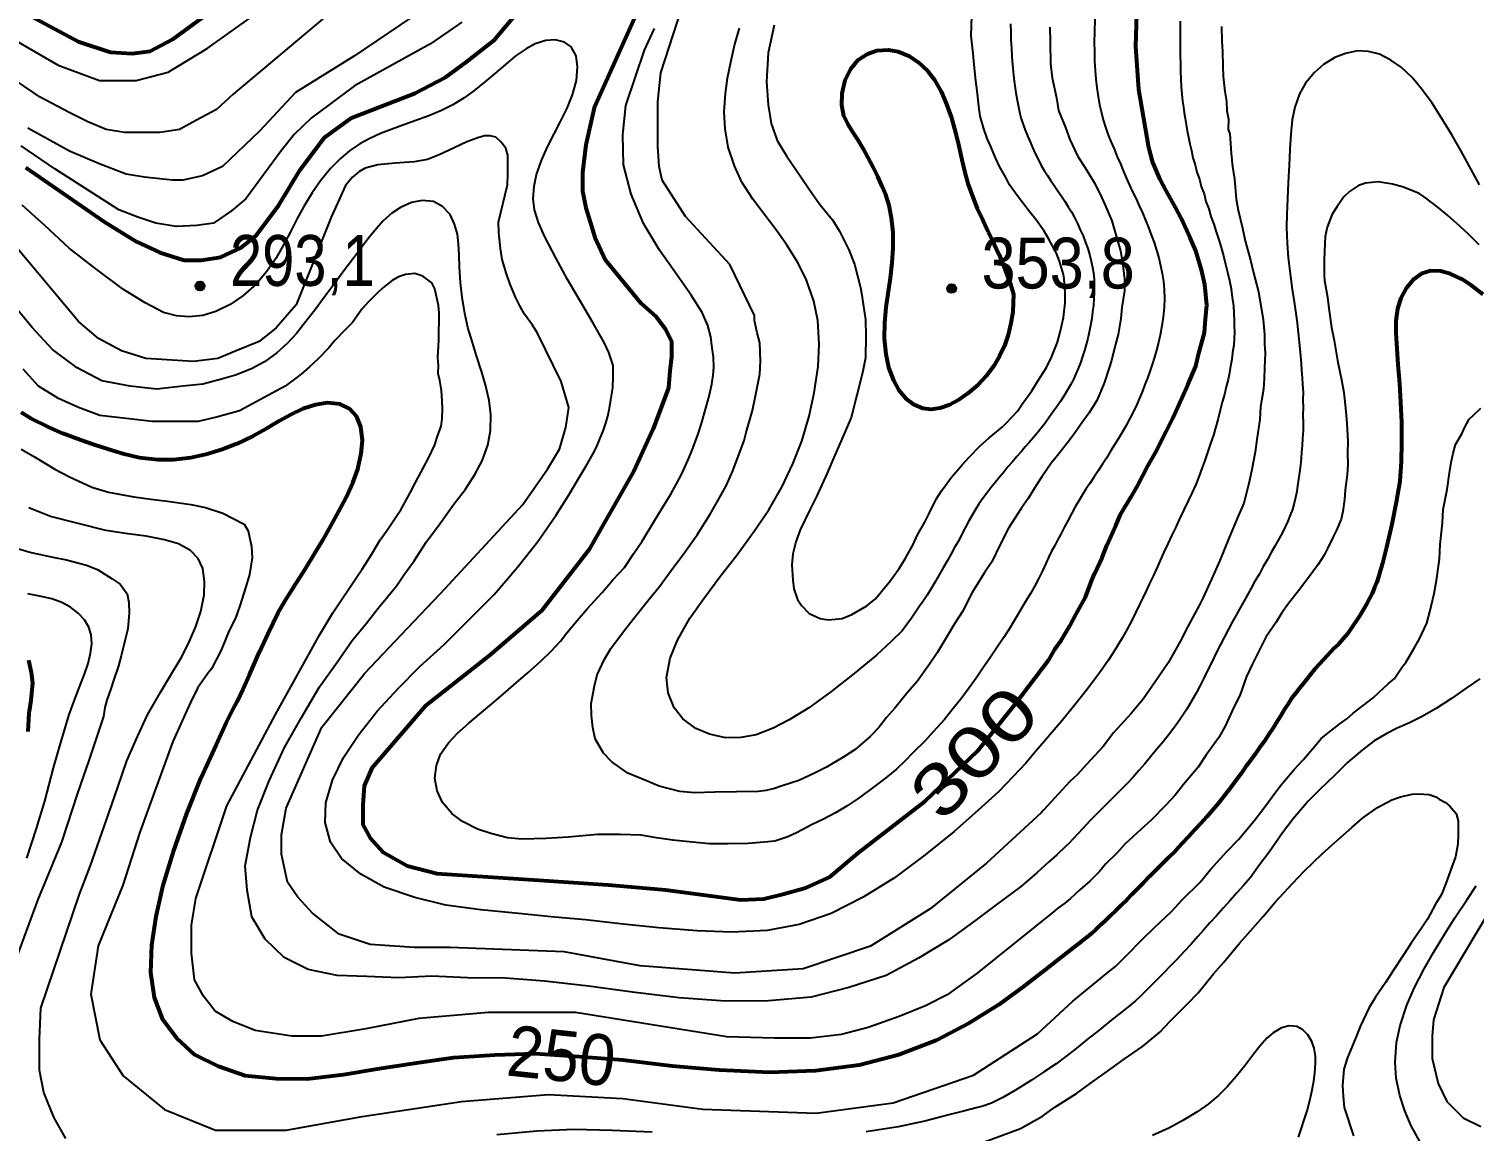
# Model space of a CAD drawing. Header units: metres. Extents: x 552626 to 559174, y 1843804 to 1852371.
# Drawn here: x 557041.5 to 557524.4, y 1845001.4 to 1845369.7 of the extents above; entities that cross this region are included whole.
import ezdxf
from ezdxf.enums import TextEntityAlignment as Align

# ---------------------------------------------------------------- set-up
doc = ezdxf.new("R2010")
doc.units = ezdxf.units.M
doc.header["$LTSCALE"] = 6.8
for name, color, linetype, lineweight in [('1', 7, 'Continuous', 25), ('2', 7, 'Continuous', 53), ('5', 7, 'Continuous', 25)]:
    doc.layers.add(name, color=color, linetype=linetype, lineweight=lineweight)
doc.layers.add('4', color=7, linetype='Continuous')

msp = doc.modelspace()

# ---------------------------------------------------------------- hatches: boundary and pattern name
at = {"layer": '5'}
for points in [[(557100.22, 1845283.83, 1), (557097.22, 1845283.83, 1)], [(557351.34, 1845282.96, 1), (557348.34, 1845282.96, 1)]]:
    msp.add_hatch(color=256, dxfattribs=at).paths.add_polyline_path(points)

# ---------------------------------------------------------------- linework, layer by layer
at = {"layer": '1'}
for points in [[(557020.41, 1845375.45), (557051.25, 1845357.6), (557065.08, 1845352.45), (557077.34, 1845352.45), (557088.01, 1845355.22), (557101.06, 1845363.15), (557140.99, 1845391.7)], [(557350.78, 1845170.95), (557348.36, 1845166.74), (557345.06, 1845161.19), (557342.48, 1845157.45), (557338.35, 1845151.7), (557335.11, 1845147.96), (557330.91, 1845142.78), (557328.07, 1845139.57), (557325.53, 1845136.3), (557322.68, 1845133.28), (557317.61, 1845128.94), (557313.83, 1845126.46), (557307.98, 1845123.07), (557303.77, 1845120.93), (557298.74, 1845118.58), (557293.26, 1845116.76), (557290.71, 1845115.86), (557287.84, 1845115.22), (557285.22, 1845114.89), (557270.69, 1845114.69), (557263.88, 1845114.41), (557259.05, 1845114.94), (557252.09, 1845116.64), (557247.87, 1845118.4), (557241.65, 1845121.04), (557236.32, 1845124.84), (557233.48, 1845127.72), (557230.79, 1845132.52), (557229.95, 1845136.22), (557229.54, 1845140.26), (557229.42, 1845144.24), (557230.48, 1845150.18), (557231.45, 1845153.82), (557233.84, 1845159.06), (557235.96, 1845162.66), (557240.2, 1845168.32), (557243.39, 1845172.43), (557248.66, 1845178.99), (557252.28, 1845183.44), (557256.99, 1845189.93), (557260.18, 1845194.04), (557264.78, 1845200.61), (557269.15, 1845207.53), (557271.79, 1845212.23), (557274.52, 1845217.04), (557276.74, 1845222.08), (557280.52, 1845232.16), (557281.24, 1845234.82), (557283.26, 1845242.2), (557284.36, 1845247.1), (557285.74, 1845254.31), (557285.95, 1845258.71), (557285.76, 1845264.78), (557284.86, 1845268.18), (557283.97, 1845272.26), (557283.94, 1845273.97), (557275.74, 1845291.02), (557260.94, 1845307.04), (557253.18, 1845319.12), (557252.16, 1845323.74), (557251.65, 1845330.41), (557251.65, 1845336.58), (557251.65, 1845345.3), (557252.67, 1845355.06), (557262.46, 1845385.32)], [(557149.98, 1845381.78), (557109.81, 1845347.9), (557104.17, 1845342.76), (557097.52, 1845339.17), (557091.89, 1845336.09), (557085.23, 1845335.06), (557079.09, 1845335.06), (557073.45, 1845335.06), (557067.31, 1845336.09), (557061.17, 1845338.65), (557055.02, 1845341.74), (557045.29, 1845346.87), (557008.83, 1845371.6)], [(557373.48, 1845311.72), (557371.76, 1845314.07), (557369.23, 1845317.56), (557367.97, 1845320.06), (557365.79, 1845323.78), (557364.48, 1845326.66), (557362.84, 1845330.64), (557361.68, 1845333.07), (557360.61, 1845336.26), (557359.4, 1845340.58), (557358.9, 1845343.85), (557358.35, 1845349.01), (557357.93, 1845352.38), (557357.43, 1845357.84), (557357.07, 1845361.5), (557356.43, 1845367.41), (557356.86, 1845380.78)], [(557169.3, 1845373.48), (557150.28, 1845360.7), (557130.64, 1845348.51), (557118.58, 1845335.5), (557106.24, 1845323.75), (557099.58, 1845320.66), (557092.92, 1845319.12), (557089.34, 1845319.12), (557080.12, 1845320.15), (557073.98, 1845321.18), (557064.76, 1845324.77), (557055.04, 1845328.88), (557041.21, 1845336.58)], [(557186.18, 1845371.94), (557175.77, 1845364.71), (557150.33, 1845350.73), (557141.93, 1845344.48), (557135.93, 1845340), (557130.21, 1845334.37)], [(557240.49, 1845189.74), (557243.53, 1845194.26), (557246.39, 1845198.59), (557250.29, 1845204.96), (557253.16, 1845209.55), (557255.97, 1845214.22), (557257.92, 1845217.71), (557259.67, 1845221.08), (557261.69, 1845225.5), (557263.2, 1845228.98), (557265.04, 1845234.02), (557266.27, 1845237.87), (557267.77, 1845243.03), (557268.81, 1845247.02), (557269.73, 1845250.96), (557270.22, 1845254.05), (557270.37, 1845256.59), (557270.25, 1845260.08), (557269.87, 1845263.08), (557269.4, 1845266.81), (557268.33, 1845270.56), (557266.48, 1845274.97), (557262.86, 1845280.77), (557258.19, 1845287.4), (557252.26, 1845295.82), (557246.93, 1845304.69), (557242.77, 1845314.53), (557240.15, 1845324.31), (557239.99, 1845334.31), (557241.04, 1845344.07), (557244.2, 1845353.72), (557247.21, 1845362.55), (557250.52, 1845369.85)], [(557273.85, 1845342.01), (557274.28, 1845348.07), (557274.99, 1845353.25), (557276.17, 1845359.12), (557277.34, 1845364.17), (557278.99, 1845369.98)], [(557290.56, 1845370.98), (557288.51, 1845361.74), (557288, 1845351.98), (557288.51, 1845344.28), (557289.54, 1845338.12), (557291.58, 1845332.47), (557294.66, 1845327.33), (557303.52, 1845314.37), (557305.95, 1845310.96), (557310, 1845305.95), (557312.39, 1845302.07), (557315.54, 1845295.9), (557317.38, 1845291.09), (557319.4, 1845283.26)], [(557382.69, 1845370.32), (557382.74, 1845365.38), (557382.91, 1845357.98), (557383.39, 1845353.38), (557384.9, 1845346.63), (557385.52, 1845342.43), (557387.85, 1845336.72), (557389.31, 1845332.72), (557392.01, 1845327.07), (557394.35, 1845323.56), (557397.47, 1845318.43), (557399.35, 1845314.76), (557401.05, 1845311.08), (557403.36, 1845305.56), (557404.52, 1845301.62), (557406.23, 1845295.56), (557406.99, 1845291.75), (557407.61, 1845286.03), (557407.63, 1845282.13), (557406.7, 1845276.59), (557406.4, 1845272.94), (557405.45, 1845267.59), (557404.48, 1845263.95), (557403.3, 1845258.95), (557402.42, 1845256.08), (557400.98, 1845251.62), (557399.73, 1845248.7), (557398.32, 1845245.58), (557395.79, 1845241.46), (557393.68, 1845238.53), (557390.53, 1845234.04), (557388.4, 1845231.3), (557385.21, 1845227.19), (557383.16, 1845224.56), (557380.01, 1845220.08), (557378.09, 1845217.17), (557375.4, 1845212.84), (557373.07, 1845209.41), (557369.89, 1845204.44), (557368.85, 1845202.89), (557366.11, 1845197.41), (557363.31, 1845191.64), (557360.74, 1845187.89), (557356.7, 1845181.39), (557353.49, 1845175.09), (557350.78, 1845170.95)], [(557369.5, 1845371.45), (557369.6, 1845368.81), (557369.67, 1845365.95), (557369.85, 1845363.3), (557370.01, 1845360.4), (557370.22, 1845357.84), (557370.42, 1845355.35), (557370.65, 1845353.11), (557370.98, 1845350.72), (557371.31, 1845348.36), (557371.74, 1845345.9), (557372.14, 1845343.65), (557372.61, 1845341.49), (557373.09, 1845339.68), (557373.71, 1845337.76), (557374.42, 1845335.92), (557375.24, 1845333.93), (557376.04, 1845332.02)], [(557397.68, 1845373.15), (557397.55, 1845368.52), (557397.51, 1845365.41), (557397.54, 1845361.99), (557397.61, 1845358.87), (557397.82, 1845355.83), (557398.01, 1845352.89), (557398.36, 1845350.05), (557398.77, 1845347.09), (557399.25, 1845344.35), (557399.88, 1845341.71), (557400.43, 1845339.32), (557401.23, 1845336.89), (557402.01, 1845334.58), (557403.02, 1845332.07), (557404.13, 1845329.64), (557405.19, 1845326.96), (557406.31, 1845324.57), (557407.29, 1845322.01), (557408.32, 1845319.77)], [(557426.2, 1845372.28), (557426.17, 1845368.54), (557426.19, 1845366.06), (557426.23, 1845363.56), (557426.26, 1845360.67), (557426.31, 1845358.19), (557426.34, 1845355.42), (557426.43, 1845353.03), (557426.56, 1845350.34), (557426.77, 1845347.93), (557426.98, 1845345.56), (557427.28, 1845343.51), (557427.54, 1845341.64), (557427.83, 1845339.78), (557428.17, 1845337.8), (557428.52, 1845335.68), (557428.98, 1845333.55), (557429.4, 1845331.3), (557429.99, 1845329.07), (557430.47, 1845326.59), (557431.19, 1845324.24), (557431.74, 1845321.79), (557432.63, 1845319.48), (557433.24, 1845317.08), (557434.19, 1845314.61), (557434.81, 1845312.06), (557435.75, 1845309.57), (557436.43, 1845307.04), (557437.43, 1845304.5), (557438.21, 1845301.95), (557439.13, 1845299.28), (557439.88, 1845296.62), (557440.67, 1845293.86), (557441.37, 1845291.13), (557442.06, 1845288.4), (557442.66, 1845285.67), (557443.24, 1845282.82), (557443.64, 1845279.9), (557444.01, 1845277.14), (557444.1, 1845274.65), (557444.25, 1845272.42), (557444.23, 1845270.33), (557444.33, 1845268.34), (557444.2, 1845266.2), (557444.09, 1845264.03), (557443.69, 1845261.57), (557443.42, 1845259.27), (557443.06, 1845256.97), (557442.71, 1845254.81), (557442.28, 1845252.55), (557441.57, 1845250.07), (557440.97, 1845247.56), (557440.24, 1845244.94), (557439.61, 1845242.26), (557438.95, 1845239.51), (557438.1, 1845236.73)], [(557440.02, 1845370.47), (557440.15, 1845365.63), (557440.31, 1845362.13), (557440.44, 1845357.3), (557440.59, 1845353.8), (557441.12, 1845348.82), (557441.73, 1845345.47), (557441.83, 1845342.35), (557442.37, 1845339.56), (557442.23, 1845336.12), (557442.78, 1845334.64), (557443.28, 1845328.12), (557443.74, 1845323.71), (557444.36, 1845319.51), (557444.91, 1845312.82), (557445.57, 1845309.1), (557446.99, 1845303.09), (557447.98, 1845298.94), (557449.66, 1845292.39), (557450.76, 1845288.16), (557452.41, 1845281.8), (557453.43, 1845275.93), (557453.96, 1845272.48), (557454.38, 1845267.59), (557454.41, 1845264.36), (557454.59, 1845261.34), (557454.35, 1845256.45)], [(557142.26, 1845098), (557140.57, 1845104.53), (557140.71, 1845111.12), (557143.02, 1845118.64), (557146.64, 1845126.24), (557151.75, 1845133.94), (557157.85, 1845141.7), (557164.88, 1845149.26), (557172.15, 1845156.7), (557180.27, 1845164.04), (557188.27, 1845172.02), (557196.95, 1845180.73), (557204.75, 1845189.86), (557211.63, 1845198.4), (557217.6, 1845207.1), (557221.8, 1845213.78), (557225.68, 1845220.36), (557228.01, 1845224.26), (557229.97, 1845227.63), (557231.18, 1845229.99), (557232.19, 1845232.38), (557233.55, 1845235.68), (557234.28, 1845237.97), (557234.96, 1845240.32), (557235.48, 1845242.97), (557235.93, 1845245.71), (557236.67, 1845249.75), (557236.79, 1845253.46), (557236.77, 1845257.23), (557235.31, 1845261.53), (557233.78, 1845264.9), (557230.12, 1845271.37), (557226.58, 1845277.24), (557221.45, 1845286), (557217.56, 1845293.16), (557213.91, 1845300.26), (557211.75, 1845304.98), (557210.49, 1845309.25), (557209.99, 1845312.88), (557210.31, 1845317.16), (557211.18, 1845321.1), (557212.84, 1845325.77), (557214.7, 1845330.04), (557217, 1845334.63), (557219.13, 1845338.71), (557221.36, 1845343.2), (557223.12, 1845347.71), (557224.46, 1845352.44), (557224.84, 1845357.02), (557224.4, 1845360.76), (557222.77, 1845363.69), (557220.51, 1845365.3), (557217.37, 1845366.08), (557214.27, 1845365.85), (557210.73, 1845364.74), (557207.63, 1845363.07), (557204.05, 1845360.57), (557200.77, 1845357.86), (557197.05, 1845354.71), (557193.74, 1845351.87), (557190.19, 1845349), (557186.97, 1845346.64), (557183.21, 1845344.33), (557179.37, 1845342.42), (557175.16, 1845340.63)], [(557526.27, 1845317.62), (557523.38, 1845322.95), (557519.96, 1845329.05), (557516.94, 1845334.32), (557513.42, 1845340.07), (557510.39, 1845344.85), (557506.86, 1845349.73), (557503.72, 1845353.43), (557500.04, 1845356.94), (557496.61, 1845359.3), (557492.85, 1845361.26), (557489.12, 1845362.11), (557485.41, 1845362.38), (557481.42, 1845361.54), (557477.87, 1845360.17), (557474.07, 1845357.78), (557471.06, 1845355.13), (557468.11, 1845351.55), (557466.08, 1845348.04), (557464.48, 1845343.6), (557463.67, 1845339.36), (557463.18, 1845334.51), (557462.86, 1845329.53), (557462.61, 1845324.03), (557462.28, 1845318.36), (557462.08, 1845312.89), (557461.84, 1845307.78), (557461.73, 1845303.5), (557461.92, 1845298.09), (557462.29, 1845293.26), (557463.05, 1845286.92), (557463.67, 1845282.67), (557464.3, 1845278.53), (557464.66, 1845276.13), (557464.98, 1845273.81), (557465.26, 1845271.46), (557465.53, 1845269.2), (557465.73, 1845267.11), (557466.02, 1845264.9), (557466.19, 1845262.81), (557466.44, 1845260.39), (557466.62, 1845257.94), (557466.78, 1845255.55), (557467.03, 1845253.12), (557467.08, 1845250.84), (557467.27, 1845248.27), (557467.17, 1845245.76), (557467.26, 1845243.18), (557467.25, 1845240.62), (557467.29, 1845238.03), (557467.27, 1845235.47), (557467.11, 1845232.85), (557466.99, 1845230.47)], [(557175.16, 1845340.63), (557170.83, 1845339.07), (557166.78, 1845337.67), (557162.54, 1845336.12), (557159.01, 1845334.73), (557155.21, 1845332.96), (557152.08, 1845331.28), (557148.74, 1845329.05), (557145.53, 1845326.33), (557142.32, 1845323.07), (557138.98, 1845318.96), (557136.19, 1845314.97), (557133.35, 1845310.31), (557131.21, 1845306.32), (557128.87, 1845301.72), (557126.63, 1845297.53), (557124.08, 1845292.99), (557120.93, 1845288.57), (557117.46, 1845284.43), (557113.06, 1845280.54), (557108.74, 1845277.63), (557103.95, 1845275.24), (557099.65, 1845273.97), (557095.08, 1845273.45), (557090.87, 1845273.82), (557086.47, 1845274.93), (557080.32, 1845278.2), (557073.13, 1845282.64), (557063.94, 1845289.58), (557054.95, 1845296.43), (557046.82, 1845303.99), (557039.25, 1845310.77)], [(557359.05, 1845211.08), (557357.77, 1845209.09), (557356.7, 1845207.27), (557355.51, 1845205.13), (557354.4, 1845202.96), (557353.3, 1845200.85), (557352.09, 1845198.59), (557350.97, 1845196.59), (557349.64, 1845194.25), (557348.43, 1845192.08), (557347.03, 1845189.68), (557345.7, 1845187.28), (557344.3, 1845184.93), (557342.88, 1845182.5), (557341.62, 1845180.52), (557340.29, 1845178.44), (557339.11, 1845176.78), (557337.78, 1845174.77), (557336.41, 1845172.82), (557334.91, 1845170.69), (557333.33, 1845168.58), (557329.72, 1845165.08), (557324.74, 1845160.48), (557317.25, 1845154.29), (557309.52, 1845148.2), (557302.14, 1845142.89), (557295.53, 1845138.8), (557290.22, 1845136.1), (557284.59, 1845133.86), (557279.43, 1845132.89), (557274.28, 1845132.79), (557268.98, 1845134.01), (557264.43, 1845135.97), (557260.04, 1845139.22), (557257.09, 1845142.88), (557255.09, 1845147.9), (557254.62, 1845152.94), (557255.77, 1845159.39), (557258.25, 1845165.47), (557262.38, 1845172.81), (557267.02, 1845179.39), (557272.72, 1845187.06), (557278.09, 1845193.86), (557283.88, 1845201.84), (557288.72, 1845209), (557293.26, 1845216.84), (557296.8, 1845224.36), (557299.74, 1845231.97), (557302.21, 1845240.32), (557303.96, 1845248.11), (557305.26, 1845256.88), (557305.63, 1845264.31), (557305.14, 1845272.25), (557303.8, 1845278.78), (557301.4, 1845285.71), (557298.54, 1845291.45), (557294.69, 1845297.71), (557291.14, 1845302.63), (557286.85, 1845308.25), (557283.43, 1845312.76), (557279.74, 1845318.5), (557277.25, 1845323.98), (557275.13, 1845330.16), (557274.16, 1845336.34), (557273.85, 1845342.01)], [(557199.15, 1845296.3), (557198.58, 1845301.64), (557198.42, 1845305.14), (557201.45, 1845317.6), (557201.54, 1845321.18), (557201.54, 1845324.26), (557201.54, 1845327.5), (557200.93, 1845329.81), (557199.24, 1845331.97), (557197.55, 1845333.51), (557195.7, 1845333.97), (557193.71, 1845333.97), (557191.56, 1845333.35), (557187.87, 1845331.97), (557183.57, 1845329.96), (557178.66, 1845327.65), (557174.66, 1845326.11), (557170.21, 1845325.34), (557163.91, 1845324.88), (557158.07, 1845324.26), (557153.93, 1845323.19), (557151.78, 1845321.95), (557149.63, 1845320.11), (557147.32, 1845317.33), (557142.57, 1845306.82), (557130.8, 1845277.55), (557124.14, 1845269.85), (557118.51, 1845265.23), (557110.83, 1845262.15), (557104.69, 1845259.58), (557096.49, 1845258.55), (557080.62, 1845259.58), (557072.43, 1845262.15), (557064.75, 1845266.26), (557058.09, 1845271.9), (557036.35, 1845297.87)], [(557130.21, 1845334.37), (557125.86, 1845328.96), (557114.01, 1845312.88), (557109.21, 1845308.86), (557103.2, 1845304.84), (557097.59, 1845304.04), (557090.78, 1845303.64), (557083.97, 1845304.84), (557077.96, 1845306.85), (557071.55, 1845309.26), (557050.21, 1845322.97), (557038.92, 1845330.63)], [(557376.04, 1845332.02), (557376.89, 1845330.09), (557377.79, 1845328.07), (557378.71, 1845326.19), (557379.78, 1845324.11), (557380.75, 1845322.43), (557381.84, 1845320.68), (557382.86, 1845319.21), (557384.08, 1845317.43), (557385.27, 1845315.75), (557386.52, 1845313.82), (557387.7, 1845312.1), (557388.81, 1845310.24), (557389.86, 1845308.56), (557390.85, 1845306.64), (557391.89, 1845304.72), (557392.84, 1845302.57), (557393.77, 1845300.57), (557394.6, 1845298.33), (557395.34, 1845296.28), (557395.98, 1845294.01), (557396.52, 1845292.09), (557396.96, 1845289.98), (557397.24, 1845288.17), (557397.46, 1845286.05), (557397.5, 1845283.86), (557397.51, 1845281.6), (557397.36, 1845279.38), (557397.21, 1845277.35), (557396.96, 1845275.16), (557396.68, 1845272.93), (557396.28, 1845270.62), (557395.82, 1845268.37), (557395.31, 1845266.22), (557394.81, 1845264.29), (557394.22, 1845262.22), (557393.61, 1845260.25), (557392.87, 1845258.15), (557392.15, 1845256.22), (557391.39, 1845254.4), (557390.52, 1845252.55), (557389.58, 1845250.76), (557388.44, 1845248.84), (557387.31, 1845246.99), (557386.08, 1845245.13), (557384.86, 1845243.32), (557383.57, 1845241.5), (557382.33, 1845239.73), (557381.05, 1845237.99), (557379.75, 1845236.3), (557378.41, 1845234.61), (557377.09, 1845233.06), (557375.8, 1845231.47), (557374.46, 1845230.03), (557373.13, 1845228.4), (557371.61, 1845226.83), (557370.19, 1845225.08), (557368.63, 1845223.4), (557367.27, 1845221.61), (557365.79, 1845219.9), (557364.37, 1845218.1), (557362.92, 1845216.33), (557361.59, 1845214.6), (557360.21, 1845212.72), (557359.05, 1845211.08)], [(557408.32, 1845319.77), (557409.32, 1845317.44), (557410.33, 1845315.25), (557411.47, 1845312.89), (557412.51, 1845310.55), (557413.65, 1845308.2), (557414.6, 1845305.8), (557415.67, 1845303.35), (557416.53, 1845300.85), (557417.56, 1845298.29), (557418.29, 1845295.78), (557419.13, 1845293.16), (557419.62, 1845290.64), (557420.24, 1845287.98), (557420.59, 1845285.34), (557420.9, 1845282.66), (557420.96, 1845279.66), (557420.85, 1845276.73), (557420.52, 1845273.36), (557420.09, 1845270.44), (557419.52, 1845267.41), (557419.01, 1845264.91), (557418.31, 1845262.34), (557417.67, 1845259.99), (557416.81, 1845257.52), (557416.07, 1845255.27), (557415.24, 1845253.02), (557414.45, 1845250.83), (557413.61, 1845248.68), (557412.61, 1845246.3), (557411.72, 1845244.23), (557410.57, 1845241.81), (557409.54, 1845239.74), (557408.21, 1845237.22), (557406.98, 1845235.08), (557405.6, 1845232.8), (557404.29, 1845230.69), (557402.92, 1845228.57), (557401.57, 1845226.32), (557400.22, 1845224.28), (557398.83, 1845222.02), (557397.47, 1845220.07), (557395.99, 1845217.82), (557394.7, 1845215.87), (557393.42, 1845213.87), (557392.35, 1845212.05), (557391.17, 1845209.97), (557389.99, 1845207.86), (557388.78, 1845205.52), (557387.52, 1845203.29), (557386.34, 1845200.91), (557385.18, 1845198.88), (557384.19, 1845196.92), (557383.23, 1845195.16), (557382.37, 1845193.29), (557381.34, 1845191.12), (557380.19, 1845188.58), (557378.83, 1845185.9), (557377.5, 1845183.35), (557376.16, 1845181.04), (557374.76, 1845178.66), (557373.38, 1845176.44), (557371.86, 1845173.86), (557370.5, 1845171.61), (557369.07, 1845169.13)], [(557526.17, 1845297.51), (557522.57, 1845301.15), (557519.79, 1845303.65), (557515.61, 1845307.41), (557512.42, 1845310.05), (557507.7, 1845313.55), (557506.04, 1845314.68), (557500.82, 1845316.87), (557497.18, 1845317.85), (557492.33, 1845318.57), (557488.1, 1845318.14), (557485.82, 1845317.38), (557482.74, 1845315.37), (557480.87, 1845313.62), (557478.7, 1845310.4), (557477.03, 1845307.81), (557475.38, 1845303.51), (557474.63, 1845300.37), (557474.47, 1845295.6), (557474.31, 1845292.34), (557474.35, 1845287.4), (557474.48, 1845285.61), (557475.46, 1845280.12), (557475.84, 1845276.27), (557476.83, 1845269.93), (557477.66, 1845265.56)], [(557182.28, 1845307.67), (557179.78, 1845310.31), (557176.74, 1845312.06), (557172.92, 1845312.35), (557169.38, 1845311.7), (557165.67, 1845310), (557162.8, 1845308.12), (557159.9, 1845305.54), (557157.66, 1845303.06), (557155.01, 1845299.8), (557152.62, 1845296.65), (557149.63, 1845292.62), (557146.79, 1845288.83), (557143.44, 1845284.27), (557140.43, 1845280.25), (557137.06, 1845275.69), (557134.11, 1845271.91), (557130.92, 1845267.98), (557127.78, 1845264.59), (557124.36, 1845261.43), (557120.2, 1845258.47), (557115.89, 1845256.11), (557110.55, 1845253.98), (557105.84, 1845252.7), (557099.67, 1845251.04), (557092.92, 1845250.35), (557084.31, 1845249.34), (557075.32, 1845250.32), (557065.9, 1845252.11), (557057.62, 1845256.4), (557049.42, 1845262.53), (557042.67, 1845269.89), (557035.2, 1845278.95)], [(557319.4, 1845283.26), (557319.81, 1845280.74), (557321.03, 1845272.52), (557321.23, 1845267.12), (557321.11, 1845259.78), (557320.11, 1845254.81), (557318.19, 1845247.34), (557316.27, 1845239.87), (557313.91, 1845234.44), (557310.44, 1845226.49), (557308.24, 1845221.27), (557304.74, 1845213.5), (557302.44, 1845209.03), (557299.28, 1845202.36), (557297.8, 1845198.27), (557296.77, 1845194.34), (557296.47, 1845190.68), (557296.83, 1845185.5), (557297.1, 1845182.58), (557298.4, 1845179.04), (557299.7, 1845177.01), (557302.22, 1845174.38), (557305.95, 1845172.66), (557308.67, 1845172.24), (557313.27, 1845172.72), (557316.52, 1845174.08), (557321.49, 1845176.98), (557324.44, 1845179.25), (557327.9, 1845183.49), (557329.05, 1845184.97), (557332.3, 1845189.37), (557334.36, 1845192.67), (557337, 1845197.38), (557338.4, 1845200.69), (557340.98, 1845205.11), (557342.42, 1845208.04), (557344.72, 1845212.52), (557346.45, 1845215.4), (557349.78, 1845219.91), (557353.35, 1845224.06), (557355.61, 1845226.53), (557359.42, 1845230.34), (557362.32, 1845232.98), (557366.79, 1845236.78), (557368.07, 1845237.98), (557371.85, 1845241.98), (557373.6, 1845244.67), (557376.61, 1845248.76), (557378.51, 1845251.85), (557381.53, 1845256.6), (557383.19, 1845260.04), (557385.22, 1845265.05), (557386.14, 1845268.4), (557387.23, 1845273.3), (557387.77, 1845278.12), (557387.75, 1845281.35), (557387.43, 1845286.16), (557387.24, 1845287.66), (557385.93, 1845292.06), (557384.81, 1845294.97), (557382.35, 1845299.41), (557380.77, 1845302.16), (557378, 1845306), (557376.09, 1845308.33), (557373.48, 1845311.72)], [(557375.9, 1845085.56), (557372.81, 1845083.08), (557364.77, 1845076.99), (557357.65, 1845071.62), (557348.95, 1845065.37), (557338.75, 1845059.15), (557327.92, 1845053.45), (557315.45, 1845049.37), (557302.9, 1845046.17), (557288.7, 1845044.93), (557274.26, 1845044.78), (557258.84, 1845045.98), (557243.23, 1845047.87), (557228.48, 1845049.84), (557213.78, 1845051.46), (557200.76, 1845052.55), (557188.07, 1845052.63), (557176.21, 1845053.16), (557165.15, 1845052.61), (557154.39, 1845053.02), (557144.51, 1845053.45), (557134.87, 1845055.44), (557126.77, 1845059.46), (557120.42, 1845065.52), (557115.96, 1845072.96), (557114.51, 1845081.93), (557113.83, 1845090.03), (557115.62, 1845099.5), (557117.87, 1845108.64), (557121.81, 1845118.5), (557126.96, 1845129.57), (557132.63, 1845139.59), (557138.68, 1845149.85), (557144.53, 1845158.11), (557149.56, 1845165.31), (557154.32, 1845171.15), (557158.28, 1845176.2), (557161.5, 1845180.09), (557164.44, 1845183.69), (557166.9, 1845187.37), (557170.25, 1845191.94), (557174.3, 1845198.23), (557178.83, 1845204.34), (557183.48, 1845210.85), (557187.36, 1845215.91), (557190.57, 1845220.84), (557193.02, 1845225.43), (557194.88, 1845230.65), (557195.81, 1845235.5), (557195.88, 1845240.88), (557195.27, 1845245.52), (557194.05, 1845250.75), (557192.75, 1845255.3), (557191.07, 1845260.46), (557189.71, 1845264.93), (557188.22, 1845269.96), (557187.19, 1845274.65), (557186.29, 1845280.04), (557185.78, 1845285), (557185.44, 1845290.1), (557185.26, 1845294.13), (557185.07, 1845297.9), (557184.7, 1845301.08), (557183.79, 1845304.43), (557182.28, 1845307.67)], [(557454.35, 1845256.45), (557454.32, 1845252.93), (557454.09, 1845249.38), (557453.03, 1845243.45), (557452.8, 1845239.23), (557451.83, 1845232.55), (557451.22, 1845228.29), (557450.01, 1845221.95), (557449.2, 1845217.86), (557447.45, 1845211.26), (557445.62, 1845206.94), (557442.61, 1845199.81), (557439.48, 1845192.1), (557437.26, 1845187.06), (557433.9, 1845179.7), (557432.69, 1845177.26), (557428.74, 1845170.02), (557426.23, 1845165.04), (557422.18, 1845157.88), (557418.89, 1845152.99), (557413.9, 1845145.71), (557409.84, 1845140.92), (557403.99, 1845134.48), (557400.47, 1845129.95), (557394.94, 1845123.93), (557391.76, 1845120.49), (557389.29, 1845118.18), (557380.6, 1845108.69), (557379.79, 1845107.75), (557361.49, 1845090.99), (557342.67, 1845075.71), (557322.73, 1845063.26), (557300.2, 1845055.65), (557277.45, 1845054.17), (557245.81, 1845056.59), (557220.36, 1845061.32), (557182.23, 1845062.8), (557170.38, 1845062.8), (557155.58, 1845063.79), (557145.21, 1845067.25), (557136.33, 1845074.18), (557131.39, 1845079.62), (557127.94, 1845084.57), (557125.97, 1845093.98), (557125.97, 1845100.41), (557127.45, 1845109.32), (557139.35, 1845136.4), (557153.81, 1845154.38), (557168.03, 1845169.52), (557179.02, 1845181.02), (557206.57, 1845210.8), (557214.77, 1845222.61), (557218.86, 1845229.29), (557220.91, 1845236.47), (557221.93, 1845243.15), (557219.37, 1845251.88), (557211.43, 1845268.02), (557209.77, 1845270.66), (557207.11, 1845274.41), (557205.54, 1845277.16), (557204.12, 1845280.12), (557202.23, 1845284.63), (557201.16, 1845287.82), (557199.7, 1845292.67), (557199.15, 1845296.3)], [(557129.42, 1845033.1), (557117.08, 1845035.08), (557109.68, 1845038.05), (557103.76, 1845041.51), (557099.81, 1845046.46), (557096.85, 1845051.91), (557095.86, 1845060.82), (557095.86, 1845070.22), (557097.34, 1845079.13), (557107.7, 1845110.14), (557123.96, 1845140.61), (557138.69, 1845167.37), (557143.1, 1845174.57), (557151.2, 1845186.73), (557152.89, 1845189.13), (557154.86, 1845192.32), (557156.37, 1845194.69), (557158.87, 1845199), (557161.22, 1845202.23), (557164.59, 1845207.21), (557165.79, 1845208.98), (557168.87, 1845214.68), (557170.72, 1845218.14), (557173.42, 1845223.14), (557175.02, 1845226.28), (557177.12, 1845230.72), (557177.94, 1845233.29), (557179.28, 1845236.98), (557179.65, 1845239.39), (557179.68, 1845242.91), (557179.64, 1845245.47), (557179.41, 1845248.86), (557178.8, 1845252.21), (557178.31, 1845254.61), (557178.36, 1845257.28), (557178.21, 1845259.92), (557178.41, 1845263.65), (557178.51, 1845265.94), (557178.48, 1845269.16), (557178.57, 1845271.46), (557178.63, 1845274.79), (557178.41, 1845277.32), (557177.15, 1845282.86), (557176.14, 1845284.83), (557173.19, 1845287.12), (557170.52, 1845288.02), (557167.34, 1845287.62), (557165.06, 1845286.86), (557162.93, 1845285.64), (557159.82, 1845283.16), (557157.95, 1845281.41), (557154.92, 1845278.37), (557152.74, 1845276.01), (557149.68, 1845271.64), (557147.32, 1845269.25), (557143.79, 1845265.58), (557141.72, 1845263.14), (557138.11, 1845259.36), (557135.3, 1845256.82), (557132.48, 1845254.29), (557127.19, 1845250.3), (557111.85, 1845242.12), (557104.69, 1845240.07), (557098.03, 1845238.53), (557089.33, 1845238.53)], [(557477.66, 1845265.56), (557478.77, 1845258.94), (557480.16, 1845252.46), (557480.88, 1845248.17), (557481.58, 1845241.89), (557481.88, 1845237.93), (557482.26, 1845231.89), (557482.16, 1845228.07), (557482.18, 1845224.18), (557482.04, 1845220.73), (557481.34, 1845215.7), (557481.17, 1845212.45), (557480.62, 1845208.48), (557479.99, 1845205.92), (557478.46, 1845202.21), (557477.24, 1845199.78), (557475.42, 1845196.12), (557474.36, 1845193.9), (557472.28, 1845190.79), (557470.75, 1845188.6), (557467.9, 1845184.72), (557465.77, 1845181.98), (557462.41, 1845177.66), (557460.23, 1845174.63), (557458.25, 1845171.43), (557454.88, 1845166.44), (557452.97, 1845162.68), (557450.31, 1845157.31), (557448.35, 1845153.26), (557446.18, 1845147), (557444.11, 1845143.03), (557441.28, 1845136.77), (557439.1, 1845132.89), (557434.81, 1845126.93), (557432.26, 1845122.99), (557427.27, 1845117.23), (557424.49, 1845113.65), (557421.38, 1845110.31), (557416.49, 1845105.32), (557413.07, 1845102.23), (557407.7, 1845097.28), (557405.11, 1845094.39), (557401.31, 1845090.58), (557399.24, 1845088.14), (557396.03, 1845084.88), (557392.67, 1845082.08), (557389.52, 1845079.12), (557387.63, 1845077.55), (557385.36, 1845075.93), (557383.89, 1845074.7), (557358.37, 1845054.14), (557348.35, 1845046.91), (557341.14, 1845043.29), (557332.33, 1845039.68), (557321.91, 1845036.06), (557313.1, 1845033.65), (557302.68, 1845032.45), (557290.66, 1845032.45), (557274.77, 1845032.87), (557224.18, 1845041.02), (557195.06, 1845041.02), (557171.86, 1845039.04), (557154.1, 1845035.58), (557139.29, 1845033.1), (557129.42, 1845033.1)], [(557089.33, 1845238.53), (557082.67, 1845238.53), (557073.97, 1845239.56), (557065.26, 1845240.58), (557058.09, 1845243.15), (557051.44, 1845246.23), (557044.78, 1845250.34), (557039.66, 1845255.99)], [(557460, 1845117.15), (557464.31, 1845122.25), (557467.33, 1845125.48), (557471.23, 1845130.06), (557473.38, 1845132.61), (557476.57, 1845135.2), (557479.52, 1845137.47), (557481.88, 1845139.2), (557484.02, 1845141.08), (557487.32, 1845143.59), (557490.7, 1845146.2), (557492.66, 1845148.06), (557495.72, 1845150.92), (557497.78, 1845152.7), (557500.52, 1845156.65), (557501.59, 1845158.02), (557504.42, 1845162.75), (557506.21, 1845165.93), (557508.6, 1845171.17), (557509.65, 1845174.92), (557511.06, 1845181.09), (557511.86, 1845185.37), (557512.86, 1845192.54), (557513.11, 1845197.42), (557513.82, 1845204.64), (557514.11, 1845209.15), (557515.38, 1845215.78), (557516.2, 1845221.4), (557516.81, 1845224.8), (557517.38, 1845227.92), (557518.25, 1845230.79), (557520.37, 1845234.38), (557521.26, 1845236.39), (557522.81, 1845239.25), (557524.33, 1845240.77), (557526.72, 1845242.98)], [(557438.1, 1845236.73), (557437.37, 1845233.98), (557436.3, 1845231.18), (557435.49, 1845228.47), (557434.4, 1845225.5), (557433.5, 1845222.79), (557432.48, 1845220.03), (557431.4, 1845217.51), (557430.21, 1845214.75), (557428.86, 1845212.03), (557427.48, 1845208.97), (557426.02, 1845206.05), (557424.64, 1845203.04), (557423.29, 1845200.35), (557422.04, 1845197.63), (557420.72, 1845194.82), (557419.5, 1845192.04), (557418.27, 1845189.3), (557417.17, 1845186.81), (557416.01, 1845184.39), (557414.94, 1845182.17), (557413.72, 1845179.65), (557412.63, 1845177.36), (557411.34, 1845174.62), (557410.06, 1845172.06), (557408.46, 1845169.09), (557406.92, 1845166.4), (557405.36, 1845163.78), (557403.82, 1845161.24), (557402.14, 1845158.7), (557400.38, 1845156.12), (557398.71, 1845153.77), (557396.96, 1845151.44), (557395.34, 1845149.29), (557392.79, 1845146.07), (557390.15, 1845142.74), (557386.75, 1845138.57), (557384.12, 1845135.48), (557380.93, 1845131.66), (557378.02, 1845128.39), (557374.66, 1845124.41), (557370.36, 1845119.85), (557365.48, 1845114.81), (557358.61, 1845108.49), (557350.67, 1845101.51), (557341.02, 1845093.7), (557330.74, 1845086.04), (557320.24, 1845079.54), (557309.59, 1845074.12), (557298.89, 1845070.45), (557288.23, 1845068.49), (557276.42, 1845067.85), (557264.81, 1845068.32), (557251.96, 1845069.35), (557240.1, 1845070.57), (557227.55, 1845071.97), (557216.01, 1845073.05), (557203.96, 1845074.18), (557192.49, 1845075.35), (557180.89, 1845076.92), (557170.45, 1845079.47), (557160.22, 1845082.94), (557152.4, 1845087.29), (557145.98, 1845092.51), (557142.26, 1845098)], [(557038.95, 1845229.32), (557043.37, 1845226.74), (557050.16, 1845222.64), (557055.05, 1845220.02), (557062.52, 1845216.58), (557068.15, 1845214.91), (557076.62, 1845213.4), (557082.24, 1845212.58), (557087.83, 1845211.95), (557095.58, 1845210.83), (557100.48, 1845209.73), (557106.32, 1845207.89), (557109.57, 1845206.21), (557113.44, 1845204.22), (557114.76, 1845202.01), (557115.9, 1845196.73), (557116.18, 1845192.96), (557115.25, 1845187.42), (557114.06, 1845183.27), (557112, 1845176.93), (557110.52, 1845172.84), (557108.47, 1845168.69), (557105.77, 1845162.16), (557102.56, 1845155.87), (557101.25, 1845154.18), (557097.85, 1845149.38), (557095.5, 1845144.61), (557094.31, 1845141.99), (557089.63, 1845131.62), (557078.64, 1845101.3), (557072.95, 1845083.54), (557064.7, 1845063.37), (557062.23, 1845047.12), (557065.24, 1845031.88), (557073.06, 1845019.93), (557086.85, 1845008.63), (557103.88, 1845001.74), (557127.53, 1845001.74), (557152.86, 1845006.29), (557186.05, 1845011.27), (557215.17, 1845013.66), (557239.99, 1845012.26), (557266.7, 1845008.79), (557304.55, 1845007.43), (557330.35, 1845010.82), (557357.12, 1845020.12), (557378.54, 1845033.97), (557390.33, 1845044.81), (557402.72, 1845054.99), (557403.59, 1845055.67), (557404.64, 1845056.38), (557408.44, 1845060.18), (557413.5, 1845065.38), (557417.57, 1845069.32), (557423.36, 1845074.8), (557426.95, 1845078.76), (557432.87, 1845084.64), (557436.34, 1845088.88), (557441.86, 1845094.9), (557445.75, 1845098.81), (557450.87, 1845104.97), (557454.13, 1845109.37), (557458.53, 1845115.25), (557460, 1845117.15)], [(557466.99, 1845230.47), (557466.79, 1845228.27), (557466.62, 1845226.14), (557466.39, 1845223.93), (557466.05, 1845221.51), (557465.74, 1845219.24), (557465.39, 1845217.01), (557465.14, 1845215.16), (557464.76, 1845213.13), (557464.33, 1845211.24), (557463.71, 1845209.08), (557463, 1845207.19), (557462.22, 1845205.26), (557461.45, 1845203.6), (557460.63, 1845201.93), (557459.84, 1845200.45), (557458.88, 1845198.61), (557457.87, 1845196.88), (557456.66, 1845194.7), (557455.36, 1845192.41), (557453.98, 1845190.03), (557452.58, 1845187.41), (557451.21, 1845185.15), (557449.96, 1845182.79), (557448.68, 1845180.62), (557447.43, 1845178.39), (557446.14, 1845176.02), (557444.87, 1845173.8), (557443.62, 1845171.44), (557442.37, 1845169.15), (557441.02, 1845166.56), (557439.72, 1845164), (557438.25, 1845161.18), (557436.97, 1845158.53), (557435.57, 1845155.73), (557434.26, 1845153.01), (557432.89, 1845150.3), (557431.57, 1845147.79), (557430.05, 1845145.08), (557428.4, 1845142.4), (557426.46, 1845139.44), (557424.6, 1845136.79), (557422.52, 1845134.08), (557420.49, 1845131.51), (557418.39, 1845128.99), (557416.26, 1845126.43), (557414.35, 1845124.17), (557412.37, 1845121.88), (557410.46, 1845119.73), (557408.35, 1845117.48), (557406.21, 1845115.24), (557404.06, 1845113.11), (557402.13, 1845111.17), (557400.26, 1845109.37), (557398.2, 1845107.26), (557396.07, 1845105.06), (557393.82, 1845102.65), (557392, 1845100.7), (557390.39, 1845098.96), (557389.11, 1845097.65), (557387.8, 1845096.35), (557385.01, 1845093.76), (557382.25, 1845091.24), (557378.31, 1845087.7), (557375.9, 1845085.56)], [(557098.96, 1845175.06), (557100.04, 1845180.55), (557100.24, 1845185.07), (557099.67, 1845189.4), (557098.06, 1845192.76), (557095.52, 1845195.47), (557091.5, 1845197.61), (557086.88, 1845199.01), (557080.69, 1845200.24), (557074.57, 1845201.01), (557067.24, 1845202.12), (557048.71, 1845206.82), (557041.5, 1845209.63)], [(557037.68, 1845196.13), (557042.33, 1845194.71), (557049.57, 1845193.15), (557054.14, 1845192.29), (557060.74, 1845190.55), (557064.45, 1845189.02), (557069.31, 1845185.91), (557072, 1845184.16), (557074.4, 1845180.94), (557074.86, 1845178.05), (557075.01, 1845174.55), (557074.62, 1845169.27), (557073.74, 1845165.73), (557072.33, 1845160.23), (557071.42, 1845156.88), (557069.84, 1845152.02), (557068.86, 1845149.24), (557067.53, 1845145.36), (557066.88, 1845143), (557066.4, 1845139.99), (557061.54, 1845125.2), (557057.77, 1845114.29), (557052.4, 1845097.95), (557044.52, 1845078.76), (557035.88, 1845055.57)], [(557369.07, 1845169.13), (557367.13, 1845166.19), (557365.1, 1845163.09), (557362.35, 1845159.16), (557360.28, 1845156.11), (557358.03, 1845152.81), (557355.73, 1845149.58), (557353.23, 1845146.22), (557349.95, 1845142.06), (557347.43, 1845138.95), (557343.72, 1845134.81), (557340.97, 1845131.87), (557337.03, 1845127.87), (557334.25, 1845125.06), (557331.38, 1845122.33), (557327.89, 1845119.43), (557324.24, 1845116.67), (557318.91, 1845112.74), (557314.98, 1845110.14), (557311.03, 1845107.71), (557307.05, 1845105.64), (557303.3, 1845103.83), (557298.27, 1845101.23), (557295.08, 1845099.78), (557290.79, 1845098.33), (557287.16, 1845097.96), (557281.86, 1845097.48), (557275.15, 1845097.43), (557268.89, 1845097.45), (557262.18, 1845098.03), (557256.66, 1845098.59), (557251.18, 1845099.42), (557246.14, 1845100.25), (557239.11, 1845100.48), (557231.54, 1845100.53), (557221.76, 1845099.65), (557214.31, 1845099.16), (557206.26, 1845098.93), (557201.45, 1845099.43), (557195.85, 1845100.8), (557191.39, 1845102.3), (557186.39, 1845104.84), (557182.95, 1845107.48), (557179.77, 1845111.2), (557177.98, 1845115.06), (557177.18, 1845119.34), (557177.71, 1845123.57), (557179.11, 1845127.41), (557181.72, 1845131.2), (557184.73, 1845134.38), (557188.49, 1845137.73), (557192.11, 1845140.76), (557196.19, 1845144.15), (557200, 1845147.43), (557204.36, 1845151.16), (557208.36, 1845154.64), (557212.64, 1845158.51), (557216.02, 1845161.79), (557219.15, 1845165.15), (557221.23, 1845167.87), (557224.77, 1845171.98), (557228.01, 1845175.96), (557233.13, 1845181.42), (557236.8, 1845185.71), (557240.49, 1845189.74)], [(557040.84, 1845092.56), (557044.07, 1845102.51), (557046.84, 1845111.66), (557049.73, 1845122.81), (557052.15, 1845131.29), (557054.96, 1845140.61), (557056.86, 1845145.76), (557058.89, 1845150.93), (557060.1, 1845154.1), (557061.33, 1845157.68), (557062.1, 1845161.1), (557062.52, 1845164.28), (557062.28, 1845167.23), (557061.55, 1845169.77), (557060.05, 1845172.28), (557058.03, 1845174.5), (557055.42, 1845176.5), (557052.54, 1845178.07), (557049.16, 1845179.23), (557045.6, 1845180.08), (557041.21, 1845180.94)], [(557053.92, 1844998.96), (557049.97, 1845005.89), (557046.51, 1845014.3), (557045.03, 1845021.73), (557045.03, 1845032.12), (557045.53, 1845042.51), (557058.43, 1845080.53), (557062.07, 1845090.19), (557065.12, 1845098.7), (557068.38, 1845107.94), (557071.25, 1845116.36), (557074.29, 1845125.16), (557077.88, 1845133.51), (557081.11, 1845140.5), (557085.41, 1845147.88), (557088.55, 1845153.09), (557092.4, 1845159.57), (557094.86, 1845164.36), (557097.31, 1845170.01), (557098.96, 1845175.06)], [(557526.32, 1845152.52), (557521.83, 1845149.39), (557516.82, 1845145.95), (557511.76, 1845142.62), (557506.82, 1845139.82), (557502.79, 1845137.81), (557498.75, 1845136.05), (557495.26, 1845134.32), (557491.02, 1845131.79), (557487.11, 1845128.79), (557482.16, 1845124.56), (557477.97, 1845120.5), (557472.77, 1845115.45), (557468.99, 1845111.64), (557463.99, 1845105.72), (557460.37, 1845101.09), (557455.95, 1845094.66), (557452.77, 1845090.34), (557449.74, 1845086.14), (557447.39, 1845083.53), (557445.18, 1845081.02), (557442.84, 1845078.38), (557440.58, 1845075.86), (557438.21, 1845073.25), (557436.16, 1845070.98), (557434.04, 1845068.58), (557432.07, 1845066.41), (557429.85, 1845063.9), (557427.54, 1845061.47), (557425.27, 1845058.99), (557422.95, 1845056.61), (557420.68, 1845054.22), (557418.4, 1845051.92), (557416.11, 1845049.6)], [(557347.95, 1844993.08), (557372.89, 1845002.27), (557380.17, 1845006.42), (557384.36, 1845009.42), (557391.6, 1845013.94), (557396.11, 1845017.36), (557402.76, 1845021.99), (557407.12, 1845025.2), (557413.68, 1845029.73), (557419.37, 1845034.44), (557422.91, 1845038.12), (557428.56, 1845043.87), (557432.28, 1845047.57), (557437.39, 1845053.91), (557440.79, 1845057.86), (557446.16, 1845064.33), (557447.99, 1845066.47), (557454, 1845073.12), (557457.8, 1845077.78), (557463.84, 1845084.24), (557467.62, 1845088.23), (557473.64, 1845094.03), (557477.93, 1845097.8), (557483.57, 1845102.88), (557487.18, 1845106), (557492.15, 1845109.57), (557496.97, 1845112.07), (557499.79, 1845113.09), (557503.68, 1845113.96), (557505.85, 1845114.14), (557509.39, 1845113.91), (557511.68, 1845113.15), (557512.73, 1845112.34), (557514.87, 1845111.18), (557516.35, 1845110.03), (557518.47, 1845107.54), (557519.06, 1845105.04), (557519.07, 1845100.48), (557518.98, 1845097.33), (557518.19, 1845093.04), (557516.98, 1845089.75), (557515.02, 1845084.18), (557513.49, 1845080.47), (557511.51, 1845077.27), (557508.8, 1845072.27), (557506.8, 1845069.26), (557503.35, 1845064.17), (557500.96, 1845060.45), (557497.29, 1845054.85), (557494.98, 1845051.23), (557491.43, 1845046.22), (557489.23, 1845042.52), (557486.45, 1845036.56), (557484.72, 1845032.16), (557482.16, 1845026.04), (557480.94, 1845022.08), (557480.47, 1845016.69), (557480.73, 1845013.11), (557481.01, 1845009.34), (557484.11, 1844999.84)], [(557535.65, 1845085.22), (557514.36, 1845049.45), (557510.91, 1845038.56), (557510.41, 1845033.12), (557510.41, 1845025.69), (557512.39, 1845017.28), (557515.35, 1845011.34), (557520.78, 1845005.9), (557526.7, 1845002.93)], [(557499.73, 1845036.75), (557501.9, 1845043.44), (557504.44, 1845049.13), (557507.71, 1845055.62), (557510.88, 1845061.08), (557514.67, 1845067.36), (557518.03, 1845072.63), (557521.89, 1845078.52), (557525.12, 1845083.41)], [(557416.11, 1845049.6), (557414.2, 1845047.69), (557412.66, 1845046.17), (557411.33, 1845044.97), (557409.3, 1845043.25), (557406.61, 1845041.13), (557403.09, 1845038.34), (557399.14, 1845035.17), (557395.3, 1845032.12), (557391.49, 1845029), (557388.06, 1845026.39), (557384.82, 1845023.91), (557380.55, 1845021.08), (557376.48, 1845018.42), (557371.14, 1845015.05), (557366.98, 1845012.67), (557363.17, 1845010.7), (557360.32, 1845009.74), (557358.1, 1845009.24), (557353.82, 1845008.09), (557348.86, 1845006.86), (557340.94, 1845004.77), (557332, 1845002.89), (557321.31, 1845001.12)], [(557471.48, 1845023.97), (557471.44, 1845026.45), (557470.99, 1845029.13), (557470.19, 1845031.38), (557468.89, 1845033.58), (557467.25, 1845035.27), (557465.18, 1845036.38), (557462.66, 1845036.54), (557460.09, 1845035.87), (557457.34, 1845034.29), (557455.19, 1845032.47), (557452.8, 1845029.79), (557450.54, 1845026.82), (557447.77, 1845023.21), (557444.94, 1845019.62), (557441.96, 1845016.22), (557438.99, 1845013.27), (557435.54, 1845010.41), (557431.85, 1845007.8), (557427.15, 1845004.95), (557422.6, 1845002.52), (557416.93, 1844999.89)], [(557506.31, 1844997.98), (557503.42, 1845003.13), (557501.24, 1845008.18), (557499.56, 1845013.36), (557498.43, 1845019.08), (557498.03, 1845024.5), (557498.49, 1845030.99), (557499.73, 1845036.75)], [(557465.7, 1844999.34), (557466.64, 1845002.1), (557467.68, 1845005.18), (557468.6, 1845008.14), (557469.56, 1845011.62), (557470.25, 1845014.68), (557470.89, 1845018.1), (557471.26, 1845020.93), (557471.48, 1845023.97)], [(557249.77, 1845001.03), (557236.47, 1845001.58), (557223.56, 1845001.97), (557211.22, 1845001.43), (557197.83, 1845000.22)]]:
    msp.add_lwpolyline(points, dxfattribs=at)
at = {"layer": '2'}
for points in [[(557013.77, 1845389.23), (557057.98, 1845365.52), (557068.8, 1845361.9), (557076.01, 1845361.5), (557082.02, 1845362.3), (557089.63, 1845366.32), (557145.32, 1845406.99), (557153.27, 1845413.31)], [(557040.47, 1845323.4), (557066.8, 1845305.28), (557077.55, 1845298.6), (557085.23, 1845295.01), (557093.42, 1845292.44), (557099.05, 1845292.44), (557105.71, 1845293.47), (557112.37, 1845296.55), (557117.49, 1845300.66), (557125.08, 1845310.8), (557132.18, 1845322.58), (557140.34, 1845333.44), (557149.31, 1845339.96), (557170.56, 1845348.24), (557180.57, 1845353.46), (557187.78, 1845358.69), (557197, 1845365.92), (557205.26, 1845375.73)], [(557228.69, 1845195.77), (557212.88, 1845175.42), (557195.41, 1845160.36), (557174.09, 1845143.5), (557156.07, 1845122.68), (557153.6, 1845116.74), (557153.11, 1845110.31), (557153.11, 1845103.87), (557155.58, 1845099.42), (557160.02, 1845094.47), (557167.91, 1845090.02), (557177.79, 1845087.54), (557211.91, 1845085.28), (557235.1, 1845083.67), (557254.22, 1845082), (557279.45, 1845078.65), (557287.06, 1845079.05), (557293.87, 1845080.66), (557301.08, 1845082.67), (557309.09, 1845086.28), (557318.51, 1845094.29), (557341.02, 1845111.69), (557358.45, 1845128.33), (557371.04, 1845144.08), (557382.38, 1845158.89), (557384.32, 1845162.46), (557386.42, 1845165.38), (557389.34, 1845170.22), (557391.33, 1845174.08), (557394.6, 1845179.82), (557396.65, 1845185.5), (557397.62, 1845187.62), (557400.17, 1845193.07), (557401.76, 1845197.08), (557404.74, 1845203.73), (557406.27, 1845207.44), (557409.81, 1845213.31), (557412.07, 1845217.3), (557415.36, 1845223.7), (557417.95, 1845228.12), (557421.54, 1845235.13), (557423.73, 1845239.68), (557426.86, 1845246.54), (557428.81, 1845250.78), (557431.45, 1845257.01), (557432.43, 1845261.32), (557434.32, 1845268.31), (557434.71, 1845272.73), (557435.09, 1845277.35), (557434.41, 1845284.3), (557433.47, 1845288.75), (557431.48, 1845295.54), (557429.6, 1845299.87), (557426.62, 1845306.25), (557424.63, 1845310), (557421.55, 1845315.6), (557419.55, 1845319.35), (557416.99, 1845325.4), (557415.74, 1845330.09), (557412.4, 1845349.43), (557411.38, 1845363.81), (557411.89, 1845378.18)], [(557243.97, 1845373.55), (557230.39, 1845343.3), (557227.58, 1845330.95), (557226.55, 1845321.7), (557226.55, 1845315.54), (557227.58, 1845309.89), (557229.11, 1845305.27), (557230.65, 1845300.14), (557234.23, 1845292.44), (557246.01, 1845278.06), (557251.13, 1845273.44), (557254.2, 1845269.33), (557256.25, 1845265.22), (557256.25, 1845260.09), (557255.73, 1845255.47), (557255.22, 1845249.82), (557250.09, 1845236.12), (557243.67, 1845221.95), (557228.69, 1845195.77)], [(557509.89, 1845288.88), (557506.97, 1845287.94), (557504.13, 1845285.93), (557501.8, 1845283.18), (557499.96, 1845279.72), (557498.79, 1845276.27), (557498.3, 1845272.12), (557498.3, 1845268.1), (557498.58, 1845262.79), (557498.93, 1845257.59), (557499.49, 1845251.25), (557499.84, 1845245.01), (557500.2, 1845238.23), (557500.2, 1845231.25), (557500.08, 1845225.13), (557499.58, 1845218.58), (557498.38, 1845211.55), (557496.98, 1845204.24), (557495.1, 1845196.58), (557493.8, 1845191.19), (557492.55, 1845186.93), (557491.89, 1845184.79), (557491.13, 1845183.08), (557490.33, 1845181.06), (557489.47, 1845179.42), (557488.47, 1845177.47), (557487.37, 1845175.6), (557486.22, 1845173.74), (557485.1, 1845172.03), (557484.14, 1845170.55), (557483.06, 1845168.93), (557481.98, 1845167.45), (557480.6, 1845165.8), (557479.2, 1845164.28), (557477.8, 1845162.86), (557476.57, 1845161.51), (557475.36, 1845160.23), (557474.13, 1845158.86), (557472.68, 1845157.38), (557471.25, 1845155.75), (557469.79, 1845154.02), (557468.54, 1845152.46), (557467.33, 1845150.83), (557466.13, 1845149.44), (557464.9, 1845147.71), (557463.56, 1845146.19), (557462.32, 1845144.14), (557461.02, 1845142.45), (557459.88, 1845140.31), (557458.57, 1845138.43), (557457.31, 1845136.13), (557455.82, 1845134.04), (557454.24, 1845131.59), (557452.63, 1845129.4), (557451.12, 1845127.27), (557449.67, 1845125.28), (557448.16, 1845123.23), (557446.56, 1845120.93), (557444.86, 1845118.6), (557443.03, 1845116.11), (557441.06, 1845113.57), (557439.09, 1845111.1), (557436.99, 1845108.6), (557435.1, 1845106.41), (557433.08, 1845104.17)], [(557527.42, 1845280.93), (557523.59, 1845283.91), (557520.3, 1845286.1), (557516.57, 1845287.88), (557513.34, 1845288.79), (557509.89, 1845288.88)], [(557115.22, 1845153.88), (557118.54, 1845161.55), (557121.35, 1845167.57), (557124.74, 1845174.46), (557127.5, 1845179.13), (557130.76, 1845184.3), (557133.72, 1845188.95), (557137.01, 1845194.27), (557139.73, 1845198.91), (557142.55, 1845203.92), (557145.06, 1845208.52), (557147.51, 1845213.12), (557149.73, 1845218), (557151.41, 1845222.63), (557152.6, 1845227.81), (557152.96, 1845232.22), (557152.43, 1845236.72), (557151.14, 1845240.08), (557148.56, 1845242.85), (557145.51, 1845244.32), (557141.3, 1845244.73), (557137.32, 1845244.13), (557133.06, 1845242.78), (557129.15, 1845240.86), (557125.29, 1845238.69), (557120.83, 1845236.05), (557116.38, 1845233.63), (557111.01, 1845231.06), (557106.15, 1845229.15), (557100.6, 1845227.44), (557095.66, 1845226.41), (557089.84, 1845225.76), (557084.57, 1845225.75), (557078.53, 1845226.4), (557073.36, 1845227.57), (557068.19, 1845229.17), (557063.28, 1845230.78), (557058.88, 1845232.34), (557052.9, 1845234.52), (557048.09, 1845236.67), (557042.19, 1845239.51), (557038.91, 1845241.51)], [(557041.41, 1845158.74), (557042.3, 1845154.66), (557042.75, 1845151.1), (557042.14, 1845145.32), (557041.53, 1845141.06), (557041.16, 1845134.92)], [(557433.08, 1845104.17), (557431.13, 1845102.07), (557428.94, 1845099.69), (557426.83, 1845097.47), (557424.6, 1845095.1), (557422.4, 1845092.91), (557420.17, 1845090.67), (557417.98, 1845088.52), (557415.99, 1845086.49), (557413.93, 1845084.4), (557412.13, 1845082.54), (557410.11, 1845080.5), (557408.36, 1845078.72), (557406.55, 1845076.96), (557404.73, 1845075.16), (557402.88, 1845073.41), (557401, 1845071.61), (557399.3, 1845070), (557397.89, 1845068.68), (557396.68, 1845067.55), (557395.77, 1845066.8), (557394.91, 1845066.07), (557393.21, 1845064.73), (557390.77, 1845062.91), (557386.2, 1845059.3), (557380.96, 1845055.18), (557373.68, 1845049.49), (557365.75, 1845043.69), (557355.68, 1845037.44), (557344.68, 1845031.69), (557332.26, 1845026.94), (557318.96, 1845023.47), (557304.36, 1845021.6), (557289.04, 1845021.03), (557272.23, 1845021.79), (557256.42, 1845023.13), (557240.01, 1845025.06), (557225.5, 1845026.23), (557210.57, 1845027.23), (557197.23, 1845026.75), (557183.37, 1845025.9), (557171, 1845024.07), (557157.88, 1845022.07), (557146.59, 1845020.21), (557134.45, 1845018.72), (557124.2, 1845018.83), (557113.74, 1845019.84), (557104.9, 1845022.99), (557096.96, 1845026.89), (557091.01, 1845032.43), (557086.26, 1845038.73), (557083.53, 1845046.08), (557082.26, 1845054.41), (557082.56, 1845063.49), (557084.06, 1845073.1), (557086.39, 1845083.57), (557089.83, 1845094.79), (557094.27, 1845107.53), (557099.13, 1845119.62), (557104.05, 1845130.46), (557107.39, 1845137.87), (557109.82, 1845142.5), (557111.09, 1845144.92), (557113.07, 1845149.23), (557115.22, 1845153.88)]]:
    msp.add_lwpolyline(points, dxfattribs=at)
msp.add_lwpolyline([(557370.29, 1845275.21), (557369.67, 1845271.41), (557368.79, 1845267.45), (557367.54, 1845263.75), (557365.89, 1845260.31), (557363.98, 1845257.07), (557361.37, 1845253.67), (557358.67, 1845250.81), (557355.31, 1845247.91), (557352.24, 1845245.8), (557348.92, 1845243.99), (557346, 1845242.99), (557342.97, 1845242.56), (557340.21, 1845242.88), (557337.32, 1845244.12), (557334.81, 1845245.96), (557332.33, 1845248.92), (557330.55, 1845252.17), (557328.91, 1845256.51), (557328.01, 1845261.06), (557327.46, 1845266.22), (557327.58, 1845271.58), (557328.01, 1845276.73), (557328.72, 1845281.92), (557329.4, 1845286.45), (557330.01, 1845291.5), (557330.28, 1845296.49), (557330.28, 1845301.72), (557329.78, 1845306.61), (557329, 1845310.65), (557327.86, 1845314.24), (557326.67, 1845317.1), (557325.19, 1845320.37), (557323.74, 1845323.32), (557321.97, 1845326.64), (557320.24, 1845329.7), (557318.46, 1845332.8), (557316.71, 1845335.4), (557315.17, 1845338.03), (557313.83, 1845340.65), (557313.2, 1845344.21), (557313.31, 1845348.15), (557314.3, 1845352.58), (557316.22, 1845356.38), (557318.58, 1845359.38), (557321.74, 1845361.42), (557324.88, 1845362.49), (557328.7, 1845362.73), (557332.02, 1845362.15), (557335.74, 1845360.64), (557338.71, 1845358.64), (557341.82, 1845355.72), (557344.1, 1845352.65), (557346.36, 1845348.76), (557348.09, 1845344.54), (557349.75, 1845339.98), (557351.11, 1845335.1), (557352.27, 1845330.55), (557353.25, 1845325.95), (557354.29, 1845321.71), (557355.4, 1845317.67), (557356.9, 1845313.46), (557358.43, 1845309.74), (557360.35, 1845305.55), (557362.1, 1845301.91), (557364.08, 1845297.76), (557365.68, 1845294.18), (557367.32, 1845290.34), (557368.5, 1845287.12), (557369.48, 1845284.41), (557370.48, 1845281.1)], close=True, dxfattribs=at)
at = {"layer": '5'}
for centre in [(557098.72, 1845283.83), (557349.84, 1845282.96)]:
    msp.add_circle(centre, 1.5, dxfattribs=at)

# ---------------------------------------------------------------- texts
at = {"layer": '4'}
for s, rotation, width, p in [('300', 47.063, 1.3, (557363.61, 1845122.18)), ('250', 353.923, 0.95, (557218.58, 1845018.15))]:
    msp.add_text(s, height=17, rotation=rotation, dxfattribs=dict(at, width=width)).set_placement(p, align=Align.CENTER)
at = {"layer": '5'}
for s, width, p in [('293,1', 0.85, (557108.72, 1845283.83)), ('353,8', 0.9, (557359.84, 1845282.96))]:
    msp.add_text(s, height=17, dxfattribs=dict(at, width=width)).set_placement(p)

doc.saveas('drawing.dxf')
